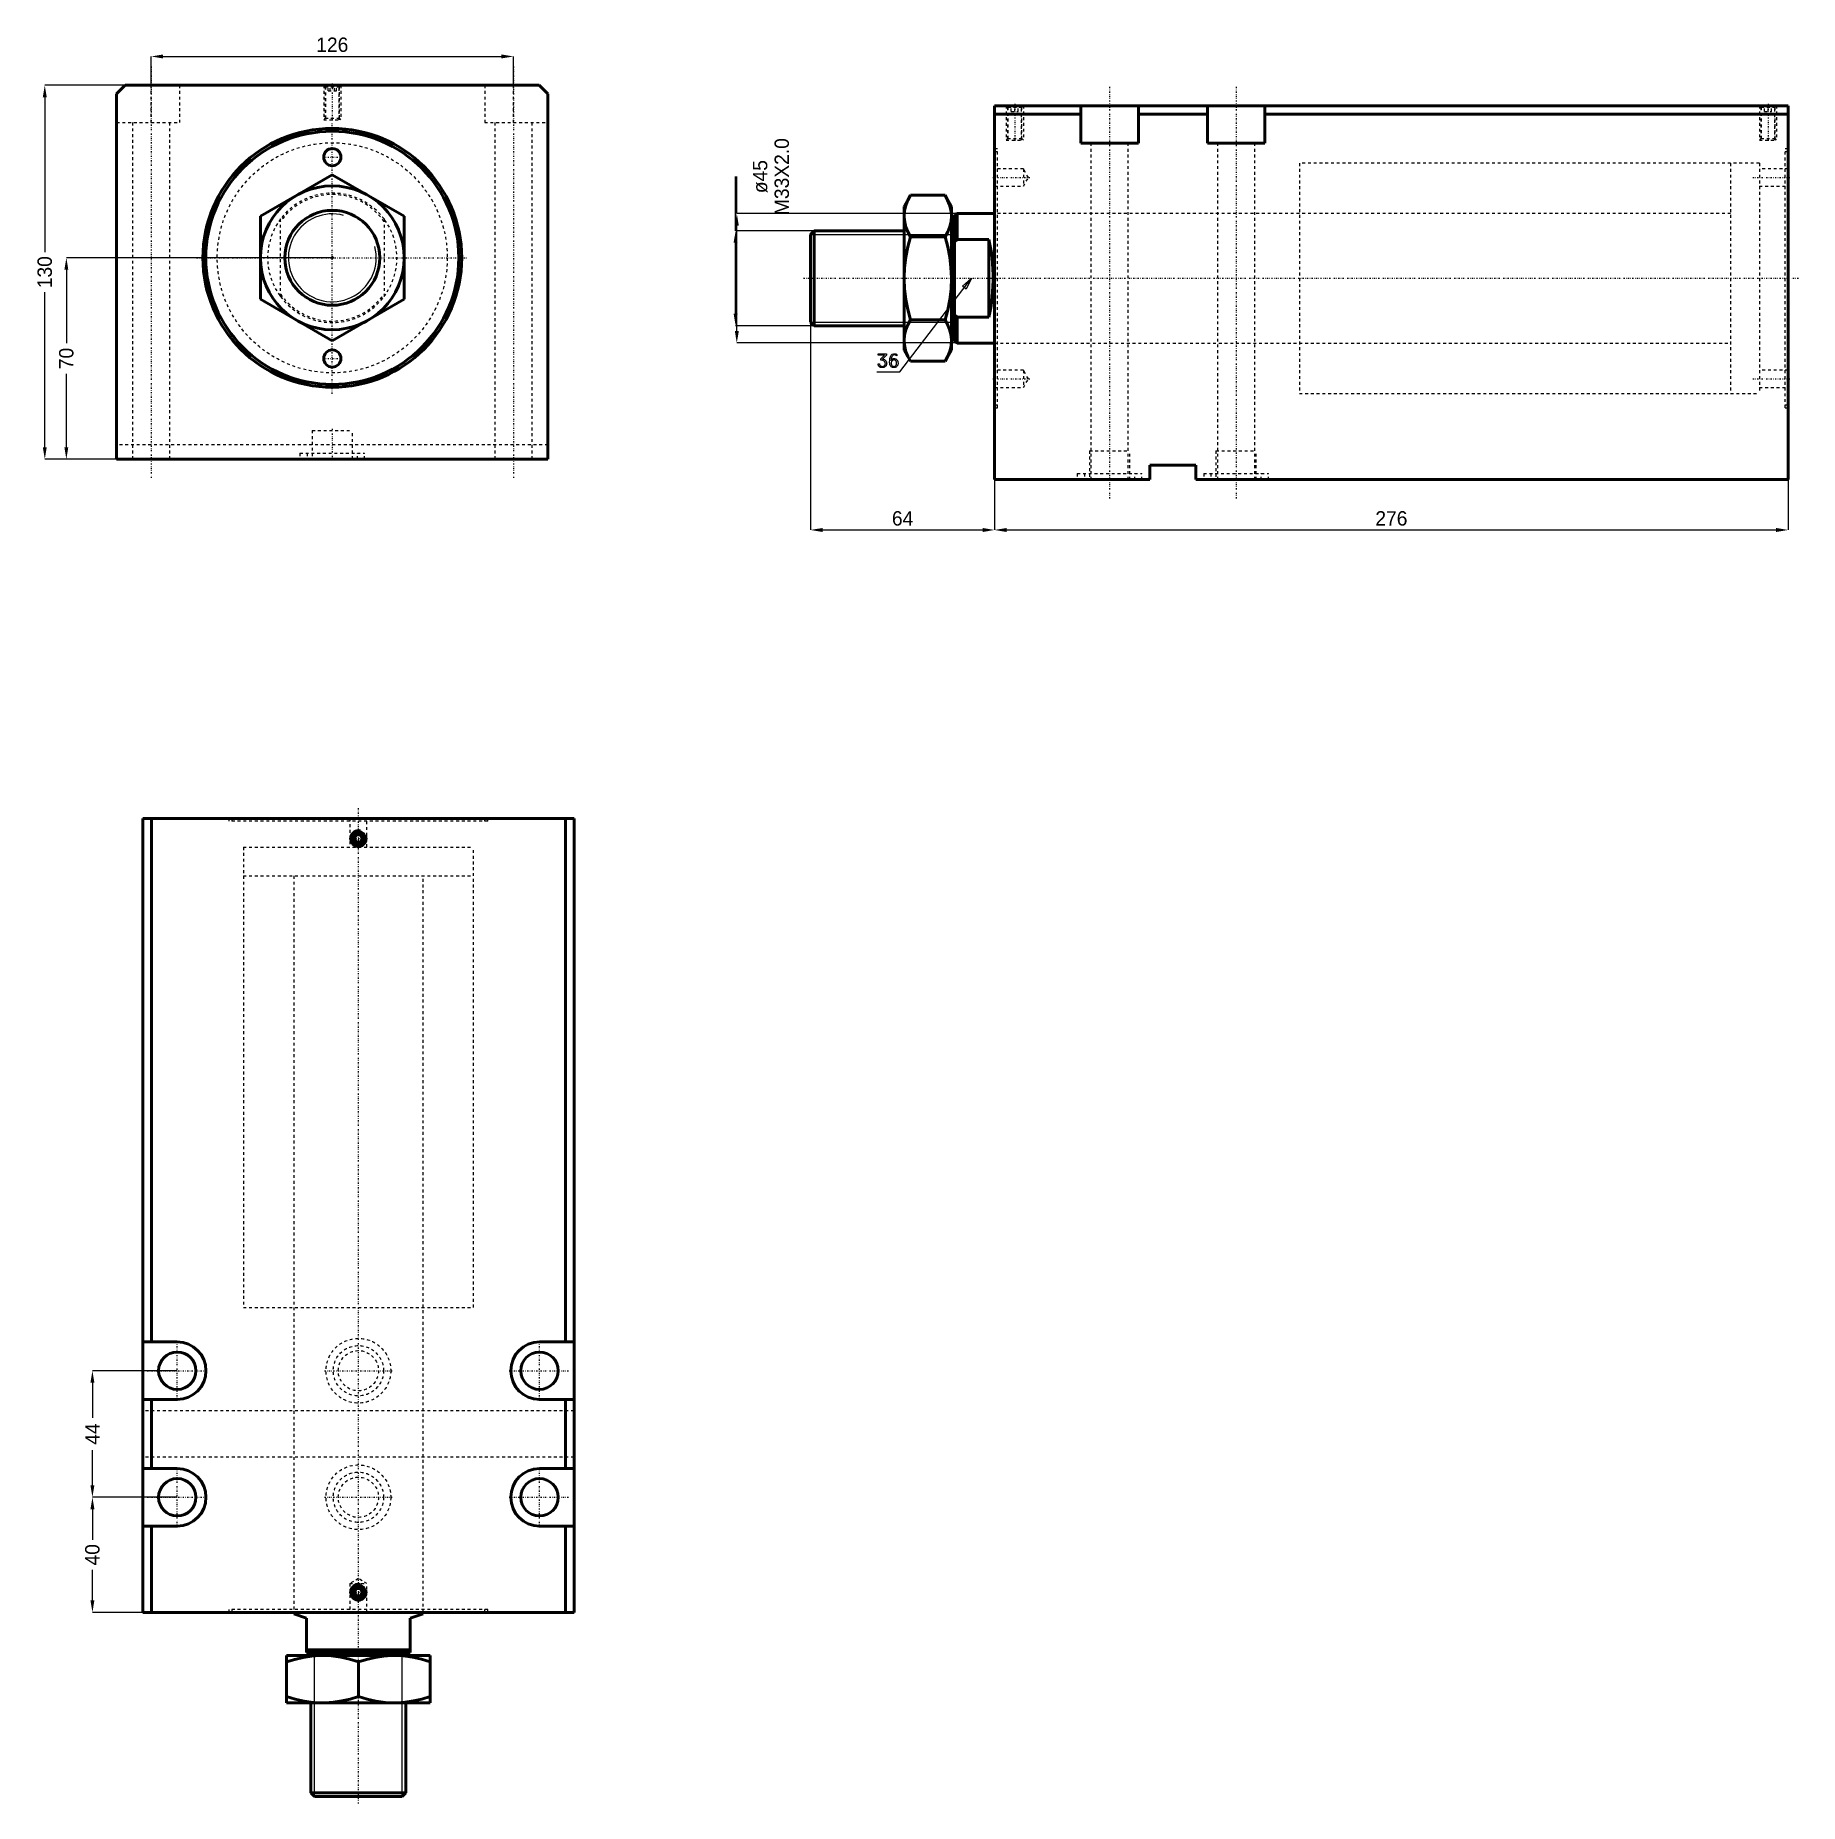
# Model space of a CAD drawing. Header units: millimetres. Extents: x -103 to 510, y -537 to 77.
import ezdxf

# ---------------------------------------------------------------- set-up
doc = ezdxf.new("R2010")
doc.units = ezdxf.units.MM
doc.linetypes.add('Center', pattern=[1.5, 0.45, -0.5, 0.05, -0.5])
doc.linetypes.add('Dashed', pattern=[2, 1, -1])
for name, color, linetype, lineweight in [('2d ConnectionPoints', 7, 'Continuous', 50), ('AM_0', 7, 'Continuous', 50), ('AM_5', 3, 'Continuous', 25), ('AM_7', 7, 'Center', 25), ('AM_9', 6, 'Dashed', 25)]:
    doc.layers.add(name, color=color, linetype=linetype, lineweight=lineweight)
doc.dimstyles.new('ISO-25', dxfattribs={"dimtxt": 2.5, "dimasz": 2.5, "dimexe": 1.25, "dimexo": 0.625, "dimtad": 1, "dimtxsty": 'Standard', "dimcen": 2.5, "dimadec": 0, "dimazin": 0, "dimtfac": 1, "dimtmove": 0, "dimatfit": 3, "dimfxl": 0, "dimarcsym": 0})

# ---------------------------------------------------------------- blocks, each defined once
blk = doc.blocks.new('1_JECX_MF_EXLA_80_150_0_rod__0_in_JECX_MF_160_EXLA_80_150_0__0')
at = {"layer": 'AM_0'}
for p, q in [((-25, 14.43), (0, 28.87)), ((0, 28.87), (25, 14.43)), ((-25, -14.43), (-25, 14.43)), ((25, 14.43), (25, -14.43)), ((0, -28.87), (-25, -14.43)), ((25, -14.43), (0, -28.87))]:
    blk.add_line(p, q, dxfattribs=at)
for radius in [25, 16.5]:
    blk.add_circle((0, 0), radius, dxfattribs=at)
at = {"layer": 'AM_5'}
blk.add_arc((0, 0), 15.27, 75, 15, dxfattribs=at)
at = {"layer": 'AM_9'}
for p, q in [((-18, -13.5), (-18, 13.5)), ((18, 13.5), (18, -13.5))]:
    blk.add_line(p, q, dxfattribs=at)
for points in [[(-18, 13.5), (-19.11, 11.88), (-20.07, 10.17), (-20.88, 8.38), (-21.53, 6.53), (-22.02, 4.63), (-22.34, 2.69), (-22.49, 0.73), (-22.47, -1.23), (-22.27, -3.18), (-21.91, -5.11), (-21.38, -7), (-20.69, -8.84), (-19.84, -10.61), (-18.84, -12.3), (-18, -13.5)], [(18, -13.5), (19.11, -11.88), (20.07, -10.17), (20.88, -8.38), (21.53, -6.53), (22.02, -4.63), (22.34, -2.69), (22.49, -0.73), (22.47, 1.23), (22.27, 3.18), (21.91, 5.11), (21.38, 7), (20.69, 8.84), (19.84, 10.61), (18.84, 12.3), (18, 13.5)]]:
    blk.add_lwpolyline(points, dxfattribs=at)
blk.add_circle((0, 0), 16.27, dxfattribs=at)
for radius, start, end in [(22.5, 36.8699, 143.1301), (22, 35.0968, 144.9032), (22, 215.0968, 324.9032), (22.5, 216.8699, 323.1301)]:
    blk.add_arc((0, 0), radius, start, end, dxfattribs=at)
blk = doc.blocks.new('2_JECX_MF_EXLA_80_150_0_body__0_in_JECX_MF_160_EXLA_80_150_0__0')
at = {"layer": 'AM_0'}
for p, q in [((-72, 60), (-75, 57)), ((-75, 57), (-75, -70)), ((72, 60), (-72, 60)), ((75, 57), (72, 60)), ((75, -70), (75, 57)), ((-75, -70), (75, -70))]:
    blk.add_line(p, q, dxfattribs=at)
for centre, radius in [((0, 0), 45), ((0, 0), 44), ((0, 35), 3), ((0, -35), 3)]:
    blk.add_circle(centre, radius, dxfattribs=at)
at = {"layer": 'AM_5', "linetype": 'Dashed'}
for p, q in [((-3, 60), (-3, 48)), ((3, 60), (3, 48))]:
    blk.add_line(p, q, dxfattribs=at)
at = {"layer": 'AM_7'}
for p, q in [((-63, 66.5), (-63, -76.5)), ((63, 66.5), (63, -76.5)), ((0, 60.6), (0, 47.4)), ((0, -47.25), (0, 47.25)), ((-3.15, 35), (3.15, 35)), ((-47.25, 0), (47.25, 0)), ((-3.15, -35), (3.15, -35)), ((0, -59.5), (0, -70.5))]:
    blk.add_line(p, q, dxfattribs=at)
at = {"layer": 'AM_9'}
for p, q in [((-63, 47), (-63, 60)), ((-53, 47), (-53, 60)), ((-3, 60), (-2.46, 59.46)), ((-2.46, 59.46), (-2.46, 48.54)), ((-2.46, 59.46), (2.46, 59.46)), ((-1.9, 60), (-2.4, 59.5)), ((-2.4, 59.5), (-2.4, 48)), ((-2.4, 59.5), (2.4, 59.5)), ((-1.44, 58), (-1.44, 60)), ((-1.44, 58), (1.44, 58)), ((-0.72, 58), (-0.72, 60)), ((0.72, 58), (0.72, 60)), ((1.44, 58), (1.44, 60)), ((2.4, 59.5), (1.9, 60)), ((2.4, 48), (2.4, 59.5)), ((2.46, 59.46), (3, 60)), ((2.46, 48.54), (2.46, 59.46)), ((53, 60), (53, 47)), ((63, 47), (63, 60)), ((-75, 47), (-53, 47)), ((-69.5, 47), (-69.5, -70)), ((-56.5, -70), (-56.5, 47)), ((-2.46, 48.54), (-3, 48)), ((-3, 48), (3, 48)), ((-2.46, 48.54), (2.46, 48.54)), ((3, 48), (2.46, 48.54)), ((53, 47), (75, 47)), ((56.5, 47), (56.5, -70)), ((69.5, -70), (69.5, 47)), ((-7, -60), (7, -60)), ((-7, -60), (-7, -70)), ((7, -70), (7, -60)), ((75, -65), (-75, -65)), ((-11.25, -67.9), (11.25, -67.9)), ((-11.25, -67.9), (-11.25, -70)), ((-8.75, -67.9), (-8.75, -70)), ((8.75, -70), (8.75, -67.9)), ((11.25, -70), (11.25, -67.9))]:
    blk.add_line(p, q, dxfattribs=at)
blk.add_circle((0, 0), 40, dxfattribs=at)
blk = doc.blocks.new('*D3')
at = {"layer": 'AM_5', "color": 0, "lineweight": -2}
for p, q in [((-63, 60), (-63, 70)), ((-58.83, 70), (58.83, 70)), ((63, 60), (63, 70))]:
    blk.add_line(p, q, dxfattribs=at)
at = {"layer": 'AM_5', "color": 0}
for points in [[(-58.83, 70.69), (-58.83, 69.31), (-63, 70)], [(58.83, 69.31), (58.83, 70.69), (63, 70)]]:
    blk.add_solid(points, dxfattribs=at)
at = {"layer": 'Defpoints', "color": 0}
for p in [(63, 70), (-63, 60), (63, 60)]:
    blk.add_point(p, dxfattribs=at)
at = {"layer": 'AM_5', "color": 0, "insert": (0, 74.05), "char_height": 5, "attachment_point": 5}
blk.add_mtext('126', dxfattribs=at)
blk = doc.blocks.new('*D4')
at = {"layer": 'AM_5', "color": 0, "lineweight": -2}
for p, q in [((-72, 60), (-100, 60)), ((-100, 55.83), (-100, 1.97)), ((-100, -65.83), (-100, -11.97)), ((-75, -70), (-100, -70))]:
    blk.add_line(p, q, dxfattribs=at)
at = {"layer": 'AM_5', "color": 0}
for points in [[(-99.31, 55.83), (-100.69, 55.83), (-100, 60)], [(-100.69, -65.83), (-99.31, -65.83), (-100, -70)]]:
    blk.add_solid(points, dxfattribs=at)
at = {"layer": 'Defpoints', "color": 0}
for p in [(-72, 60), (-100, -70), (-75, -70)]:
    blk.add_point(p, dxfattribs=at)
at = {"layer": 'AM_5', "color": 0, "insert": (-100, -5), "char_height": 5, "attachment_point": 5, "rotation": 90}
blk.add_mtext('130', dxfattribs=at)
blk = doc.blocks.new('*D5')
at = {"layer": 'AM_5', "color": 0, "lineweight": -2}
for p, q in [((0, 0), (-92.5, 0)), ((-92.5, -4.17), (-92.5, -29.72)), ((-92.5, -65.83), (-92.5, -40.28)), ((-75, -70), (-92.5, -70))]:
    blk.add_line(p, q, dxfattribs=at)
at = {"layer": 'AM_5', "color": 0}
for points in [[(-91.81, -4.17), (-93.19, -4.17), (-92.5, 0)], [(-93.19, -65.83), (-91.81, -65.83), (-92.5, -70)]]:
    blk.add_solid(points, dxfattribs=at)
at = {"layer": 'Defpoints', "color": 0}
for p in [(0, 0), (-92.5, -70), (-75, -70)]:
    blk.add_point(p, dxfattribs=at)
at = {"layer": 'AM_5', "color": 0, "insert": (-92.5, -35), "char_height": 5, "attachment_point": 5, "rotation": 90}
blk.add_mtext('70', dxfattribs=at)
blk = doc.blocks.new('1_JECX_MF_EXLA_80_150_0_rod__0_in_JECX_MF_160_EXLA_80_150_0__4')
at = {"layer": 'AM_0'}
for p, q in [((-22.5, 0), (-22.5, -0.54)), ((22.5, -0.54), (22.5, 0)), ((-18, -2), (-22.5, -0.54)), ((-18, -14), (-18, -2)), ((22.5, -0.54), (18, -2)), ((18, -2), (18, -14)), ((25, -15), (-25, -15)), ((-25, -31.5), (-25, -15)), ((-18, -13), (18, -13)), ((-18, -14), (18, -14)), ((-15.27, -14), (-16.27, -15)), ((0, -29.27), (0, -17.23)), ((16.27, -15), (15.27, -14)), ((25, -15), (25, -31.5)), ((25, -31.5), (-25, -31.5)), ((-16.5, -31.5), (-16.5, -62.77)), ((16.5, -62.77), (16.5, -31.5)), ((-16.5, -62.77), (16.5, -62.77)), ((-16.5, -62.77), (-15.27, -64)), ((-15.27, -64), (15.27, -64)), ((15.27, -64), (16.5, -62.77))]:
    blk.add_line(p, q, dxfattribs=at)
for points in [[(-12.5, -15), (-13.39, -15.01), (-16.31, -15.22), (-19.2, -15.68), (-22.12, -16.36), (-25, -17.23)], [(0, -17.23), (-3.04, -16.32), (-6.12, -15.61), (-9.3, -15.16), (-12.5, -15)], [(12.5, -15), (11.61, -15.01), (8.69, -15.22), (5.8, -15.68), (2.88, -16.36), (0, -17.23)], [(25, -17.23), (21.96, -16.32), (18.88, -15.61), (15.7, -15.16), (12.5, -15)], [(-25, -29.27), (-21.96, -30.18), (-18.88, -30.89), (-15.7, -31.34), (-12.5, -31.5)], [(-12.5, -31.5), (-11.61, -31.49), (-8.69, -31.28), (-5.8, -30.82), (-2.88, -30.14), (0, -29.27)], [(0, -29.27), (3.04, -30.18), (6.12, -30.89), (9.3, -31.34), (12.5, -31.5)], [(12.5, -31.5), (13.39, -31.49), (16.31, -31.28), (19.2, -30.82), (22.12, -30.14), (25, -29.27)]]:
    blk.add_lwpolyline(points, dxfattribs=at)
at = {"layer": 'AM_5'}
for p, q in [((-15.27, -64), (-15.27, -14)), ((15.27, -64), (15.27, -14))]:
    blk.add_line(p, q, dxfattribs=at)
at = {"layer": 'AM_7'}
blk.add_line((0, -66.5), (0, 280), dxfattribs=at)
at = {"layer": 'AM_9'}
for p, q in [((-40, 266), (40, 266)), ((-40, 266), (-40, 256)), ((40, 256), (40, 266)), ((-40, 256), (40, 256)), ((-22.5, 256), (-22.5, 0)), ((22.5, 0), (22.5, 256))]:
    blk.add_line(p, q, dxfattribs=at)
blk = doc.blocks.new('2_JECX_MF_EXLA_80_150_0_body__0_in_JECX_MF_160_EXLA_80_150_0__4')
at = {"layer": 'AM_0'}
for p, q in [((75, 276), (-75, 276)), ((-75, 276), (-75, 0)), ((-72, 276), (-72, 94)), ((72, 276), (72, 94)), ((75, 276), (75, 0)), ((-0.72, 270.25), (-1.44, 269)), ((-1.44, 269), (-0.72, 267.75)), ((0.72, 270.25), (-0.72, 270.25)), ((-0.72, 267.75), (0.72, 267.75)), ((1.44, 269), (0.72, 270.25)), ((0.72, 267.75), (1.44, 269)), ((-63, 94), (-75, 94)), ((75, 94), (63, 94)), ((-75, 74), (-63, 74)), ((-72, 74), (-72, 50)), ((63, 74), (75, 74)), ((72, 74), (72, 50)), ((-63, 50), (-75, 50)), ((75, 50), (63, 50)), ((-75, 30), (-63, 30)), ((-72, 30), (-72, 0)), ((63, 30), (75, 30)), ((72, 30), (72, 0)), ((-0.72, 8.25), (-1.44, 7)), ((-1.44, 7), (-0.72, 5.75)), ((0.72, 8.25), (-0.72, 8.25)), ((1.44, 7), (0.72, 8.25)), ((0.72, 5.75), (1.44, 7)), ((75, 0), (-75, 0)), ((-0.72, 5.75), (0.72, 5.75))]:
    blk.add_line(p, q, dxfattribs=at)
for centre, radius in [((0, 269), 2.46), ((0, 269), 2.4), ((0, 269), 1.9), ((-63, 84), 6.5), ((63, 84), 6.5), ((-63, 40), 6.5), ((63, 40), 6.5), ((0, 7), 2.46), ((0, 7), 2.4), ((0, 7), 1.9)]:
    blk.add_circle(centre, radius, dxfattribs=at)
for centre, start, end in [((-63, 84), 270, 90), ((63, 84), 90, 270), ((-63, 40), 270, 90), ((63, 40), 90, 270)]:
    blk.add_arc(centre, 10, start, end, dxfattribs=at)
at = {"layer": 'AM_5'}
for centre in [(0, 269), (0, 7)]:
    blk.add_arc(centre, 3, 75, 15, dxfattribs=at)
at = {"layer": 'AM_7'}
for p, q in [((-3.15, 269), (3.15, 269)), ((-63, 73.5), (-63, 94.5)), ((63, 73.5), (63, 94.5)), ((-73.5, 84), (-52.5, 84)), ((-11.81, 84), (11.81, 84)), ((52.5, 84), (73.5, 84)), ((-63, 29.5), (-63, 50.5)), ((63, 29.5), (63, 50.5)), ((-73.5, 40), (-52.5, 40)), ((-11.81, 40), (11.81, 40)), ((52.5, 40), (73.5, 40)), ((-3.15, 7), (3.15, 7))]:
    blk.add_line(p, q, dxfattribs=at)
at = {"layer": 'AM_9'}
for p, q in [((-45, 276), (-45, 275)), ((45, 275), (-45, 275)), ((-44, 276), (-44, 275)), ((-3, 276), (-3, 266)), ((3, 266), (3, 276)), ((44, 275), (44, 276)), ((45, 275), (45, 276)), ((-40, 266), (40, 266)), ((-40, 266), (-40, 106)), ((40, 106), (40, 266)), ((-40, 106), (40, 106)), ((-22.5, 106), (-22.5, 0)), ((22.5, 0), (22.5, 106)), ((75, 70), (-75, 70)), ((75, 54), (-75, 54)), ((0, 11.73), (-3, 10)), ((-3, 10), (-3, 0)), ((-3, 10), (3, 10)), ((3, 10), (0, 11.73)), ((3, 0), (3, 10)), ((45, 1), (-45, 1)), ((-45, 1), (-45, 0)), ((-44, 1), (-44, 0)), ((44, 0), (44, 1)), ((45, 0), (45, 1))]:
    blk.add_line(p, q, dxfattribs=at)
for centre, radius in [((0, 84), 11.25), ((0, 84), 8.75), ((0, 84), 7), ((0, 40), 11.25), ((0, 40), 8.75), ((0, 40), 7)]:
    blk.add_circle(centre, radius, dxfattribs=at)
blk = doc.blocks.new('*D11')
at = {"layer": 'AM_5', "color": 0, "lineweight": -2}
for p, q in [((-53.93, -386.88), (-83.43, -386.88)), ((-83.43, -391.05), (-83.43, -403.21)), ((-83.43, -426.71), (-83.43, -414.55)), ((-53.93, -430.88), (-83.43, -430.88))]:
    blk.add_line(p, q, dxfattribs=at)
at = {"layer": 'AM_5', "color": 0}
for points in [[(-84.12, -391.05), (-82.74, -391.05), (-83.43, -386.88)], [(-84.12, -426.71), (-82.74, -426.71), (-83.43, -430.88)]]:
    blk.add_solid(points, dxfattribs=at)
at = {"layer": 'Defpoints', "color": 0}
for p in [(-83.43, -386.88), (-53.93, -386.88), (-53.93, -430.88)]:
    blk.add_point(p, dxfattribs=at)
at = {"layer": 'AM_5', "color": 0, "insert": (-83.43, -408.88), "char_height": 5, "attachment_point": 5, "rotation": 90}
blk.add_mtext('44', dxfattribs=at)
blk = doc.blocks.new('*D12')
at = {"layer": 'AM_5', "color": 0, "lineweight": -2}
for p, q in [((-53.93, -430.88), (-83.43, -430.88)), ((-83.43, -435.05), (-83.43, -445.63)), ((-83.43, -466.71), (-83.43, -456.13)), ((-65.93, -470.88), (-83.43, -470.88))]:
    blk.add_line(p, q, dxfattribs=at)
at = {"layer": 'AM_5', "color": 0}
for points in [[(-84.12, -435.05), (-82.74, -435.05), (-83.43, -430.88)], [(-84.12, -466.71), (-82.74, -466.71), (-83.43, -470.88)]]:
    blk.add_solid(points, dxfattribs=at)
at = {"layer": 'Defpoints', "color": 0}
for p in [(-53.93, -430.88), (-83.43, -470.88), (-65.93, -470.88)]:
    blk.add_point(p, dxfattribs=at)
at = {"layer": 'AM_5', "color": 0, "insert": (-83.43, -450.88), "char_height": 5, "attachment_point": 5, "rotation": 90}
blk.add_mtext('40', dxfattribs=at)
blk = doc.blocks.new('1_JECX_MF_EXLA_80_150_0_rod__0_in_JECX_MF_160_EXLA_80_150_0__2')
at = {"layer": 'AM_0'}
for p, q in [((-29.27, 28.87), (-31.5, 25)), ((-31.5, 25), (-31.5, -25)), ((-29.27, 28.87), (-17.23, 28.87)), ((-15, 25), (-17.23, 28.87)), ((-15, 25), (-15, -25)), ((-13, 22.5), (-14, 22)), ((-14, 22), (-14, -22)), ((0, 22.5), (-13, 22.5)), ((-13, 22.5), (-13, 13.5)), ((-62.77, 16.5), (-64, 15.27)), ((-64, 15.27), (-64, -15.27)), ((-31.5, 16.5), (-62.77, 16.5)), ((-62.77, 16.5), (-62.77, -16.5)), ((-29.27, 14.43), (-17.23, 14.43)), ((-14, 15.27), (-15, 16.27)), ((-13, 13.5), (-14, 12.65)), ((-2, 13.5), (-13, 13.5)), ((-2, 13.5), (-2, -13.5)), ((-64, -15.27), (-62.77, -16.5)), ((-62.77, -16.5), (-31.5, -16.5)), ((-29.27, -14.43), (-17.23, -14.43)), ((-15, -16.27), (-14, -15.27)), ((-14, -12.65), (-13, -13.5)), ((-13, -13.5), (-2, -13.5)), ((-13, -13.5), (-13, -22.5)), ((-14, -22), (-13, -22.5)), ((-13, -22.5), (0, -22.5)), ((-31.5, -25), (-29.27, -28.87)), ((-29.27, -28.87), (-17.23, -28.87)), ((-17.23, -28.87), (-15, -25))]:
    blk.add_line(p, q, dxfattribs=at)
for points in [[(-29.27, 28.87), (-30.18, 27.11), (-30.89, 25.33), (-31.34, 23.5), (-31.5, 21.65)], [(-15, 21.65), (-15.01, 22.16), (-15.22, 23.85), (-15.68, 25.52), (-16.36, 27.21), (-17.23, 28.87)], [(-31.5, 21.65), (-31.49, 21.14), (-31.28, 19.45), (-30.82, 17.78), (-30.14, 16.1), (-29.27, 14.43)], [(-17.23, 14.43), (-16.32, 16.19), (-15.61, 17.97), (-15.16, 19.8), (-15, 21.65)], [(-29.27, 14.43), (-30.18, 10.92), (-30.89, 7.36), (-31.34, 3.69), (-31.5, 0)], [(-15, 0), (-15, 0.21), (-15.17, 3.78), (-15.61, 7.33), (-16.31, 10.9), (-17.23, 14.43)], [(-2, -13.5), (-1.64, -11.88), (-1.33, -10.17), (-1.06, -8.38), (-0.85, -6.53), (-0.69, -4.63), (-0.59, -2.69), (-0.54, -0.73), (-0.55, 1.23), (-0.61, 3.18), (-0.73, 5.11), (-0.9, 7), (-1.13, 8.84), (-1.4, 10.61), (-1.73, 12.3), (-2, 13.5)], [(-31.5, 0), (-31.5, -0.21), (-31.33, -3.78), (-30.89, -7.33), (-30.19, -10.9), (-29.27, -14.43)], [(-17.23, -14.43), (-16.32, -10.92), (-15.61, -7.36), (-15.16, -3.69), (-15, 0)], [(-29.27, -14.43), (-30.18, -16.19), (-30.89, -17.97), (-31.34, -19.8), (-31.5, -21.65)], [(-15, -21.65), (-15.01, -21.14), (-15.22, -19.45), (-15.68, -17.78), (-16.36, -16.1), (-17.23, -14.43)], [(-31.5, -21.65), (-31.49, -22.16), (-31.28, -23.85), (-30.82, -25.52), (-30.14, -27.21), (-29.27, -28.87)], [(-17.23, -28.87), (-16.32, -27.11), (-15.61, -25.33), (-15.16, -23.5), (-15, -21.65)]]:
    blk.add_lwpolyline(points, dxfattribs=at)
at = {"layer": 'AM_5'}
for p, q in [((-64, 15.27), (-14, 15.27)), ((-64, -15.27), (-14, -15.27))]:
    blk.add_line(p, q, dxfattribs=at)
at = {"layer": 'AM_7'}
blk.add_line((-66.5, 0), (280, 0), dxfattribs=at)
at = {"layer": 'AM_9'}
for p, q in [((266, 40), (256, 40)), ((256, 40), (256, -40)), ((266, 40), (266, -40)), ((256, 22.5), (0, 22.5)), ((0, -22.5), (256, -22.5)), ((256, -40), (266, -40))]:
    blk.add_line(p, q, dxfattribs=at)
blk = doc.blocks.new('2_JECX_MF_EXLA_80_150_0_body__0_in_JECX_MF_160_EXLA_80_150_0__2')
at = {"layer": 'AM_0'}
for p, q in [((0, -70), (0, 60)), ((276, 60), (0, 60)), ((30, 57), (0, 57)), ((30, 47), (30, 60)), ((50, 47), (50, 60)), ((74, 57), (50, 57)), ((74, 47), (74, 60)), ((94, 47), (94, 60)), ((276, 57), (94, 57)), ((276, -70), (276, 60)), ((30, 47), (50, 47)), ((74, 47), (94, 47)), ((54, -65), (54, -70)), ((70, -65), (54, -65)), ((70, -70), (70, -65)), ((54, -70), (0, -70)), ((276, -70), (70, -70))]:
    blk.add_line(p, q, dxfattribs=at)
at = {"layer": 'AM_5', "linetype": 'Dashed'}
for p, q in [((4, 60), (4, 48)), ((10, 60), (10, 48)), ((266, 60), (266, 48)), ((272, 60), (272, 48))]:
    blk.add_line(p, q, dxfattribs=at)
at = {"layer": 'AM_7'}
for p, q in [((40, 66.5), (40, -76.5)), ((84, 66.5), (84, -76.5)), ((7, 60.6), (7, 47.4)), ((269, 60.6), (269, 47.4)), ((-0.59, 35), (12.32, 35)), ((263.68, 35), (276.59, 35)), ((-0.59, -35), (12.32, -35)), ((263.68, -35), (276.59, -35))]:
    blk.add_line(p, q, dxfattribs=at)
at = {"layer": 'AM_9'}
for p, q in [((4, 60), (4.54, 59.46)), ((4.54, 59.46), (4.54, 48.54)), ((4.54, 59.46), (9.46, 59.46)), ((5.1, 60), (4.6, 59.5)), ((4.6, 59.5), (9.4, 59.5)), ((4.6, 59.5), (4.6, 48)), ((5.75, 58), (5.75, 60)), ((5.75, 58), (8.25, 58)), ((7, 58), (7, 60)), ((8.25, 58), (8.25, 60)), ((9.4, 59.5), (8.9, 60)), ((9.4, 48), (9.4, 59.5)), ((9.46, 59.46), (10, 60)), ((9.46, 48.54), (9.46, 59.46)), ((266, 60), (266.54, 59.46)), ((266.54, 59.46), (266.54, 48.54)), ((266.54, 59.46), (271.46, 59.46)), ((267.1, 60), (266.6, 59.5)), ((266.6, 59.5), (266.6, 48)), ((266.6, 59.5), (271.4, 59.5)), ((267.75, 58), (267.75, 60)), ((267.75, 58), (270.25, 58)), ((269, 58), (269, 60)), ((270.25, 58), (270.25, 60)), ((271.4, 59.5), (270.9, 60)), ((271.4, 48), (271.4, 59.5)), ((271.46, 59.46), (272, 60)), ((271.46, 48.54), (271.46, 59.46)), ((1, 45), (0, 45)), ((1, 44), (0, 44)), ((1, -45), (1, 45)), ((4.54, 48.54), (4, 48)), ((4, 48), (10, 48)), ((4.54, 48.54), (9.46, 48.54)), ((10, 48), (9.46, 48.54)), ((33.5, 47), (33.5, -70)), ((46.5, -70), (46.5, 47)), ((77.5, 47), (77.5, -70)), ((90.5, -70), (90.5, 47)), ((266.54, 48.54), (266, 48)), ((266, 48), (272, 48)), ((266.54, 48.54), (271.46, 48.54)), ((272, 48), (271.46, 48.54)), ((275, -45), (275, 45)), ((276, 45), (275, 45)), ((276, 44), (275, 44)), ((10, 38), (0, 38)), ((11.73, 35), (10, 38)), ((10, 38), (10, 32)), ((266, 40), (106, 40)), ((106, 40), (106, -40)), ((266, 40), (266, -40)), ((276, 38), (266, 38)), ((0, 32), (10, 32)), ((10, 32), (11.73, 35)), ((266, 32), (276, 32)), ((106, 22.5), (0, 22.5)), ((0, -22.5), (106, -22.5)), ((10, -32), (0, -32)), ((11.73, -35), (10, -32)), ((10, -32), (10, -38)), ((10, -38), (11.73, -35)), ((276, -32), (266, -32)), ((0, -38), (10, -38)), ((106, -40), (266, -40)), ((266, -38), (276, -38)), ((0, -44), (1, -44)), ((0, -45), (1, -45)), ((275, -44), (276, -44)), ((275, -45), (276, -45)), ((33, -60), (47, -60)), ((33, -60), (33, -70)), ((47, -70), (47, -60)), ((77, -60), (91, -60)), ((77, -60), (77, -70)), ((91, -70), (91, -60)), ((28.75, -67.9), (51.25, -67.9)), ((28.75, -67.9), (28.75, -70)), ((31.25, -67.9), (31.25, -70)), ((48.75, -70), (48.75, -67.9)), ((51.25, -70), (51.25, -67.9)), ((72.75, -67.9), (95.25, -67.9)), ((72.75, -67.9), (72.75, -70)), ((75.25, -67.9), (75.25, -70)), ((92.75, -70), (92.75, -67.9)), ((95.25, -70), (95.25, -67.9))]:
    blk.add_line(p, q, dxfattribs=at)
blk = doc.blocks.new('*D20')
at = {"layer": 'AM_5', "color": 0, "lineweight": -2}
for p, q in [((230.36, -77.11), (230.36, -94.61)), ((506.36, -77.11), (506.36, -94.61)), ((234.53, -94.61), (502.19, -94.61))]:
    blk.add_line(p, q, dxfattribs=at)
at = {"layer": 'AM_5', "color": 0}
for points in [[(234.53, -93.92), (234.53, -95.31), (230.36, -94.61)], [(502.19, -93.92), (502.19, -95.31), (506.36, -94.61)]]:
    blk.add_solid(points, dxfattribs=at)
at = {"layer": 'Defpoints', "color": 0}
for p in [(230.36, -77.11), (506.36, -77.11), (506.36, -94.61)]:
    blk.add_point(p, dxfattribs=at)
at = {"layer": 'AM_5', "color": 0, "insert": (368.36, -90.61), "char_height": 5, "attachment_point": 5}
blk.add_mtext('276', dxfattribs=at)
blk = doc.blocks.new('*D21')
at = {"layer": 'AM_5', "color": 0, "lineweight": -2}
for p, q in [((166.36, -7.11), (166.36, -94.61)), ((230.36, -77.11), (230.36, -94.61)), ((170.53, -94.61), (226.19, -94.61))]:
    blk.add_line(p, q, dxfattribs=at)
at = {"layer": 'AM_5', "color": 0}
for points in [[(170.53, -93.92), (170.53, -95.31), (166.36, -94.61)], [(226.19, -93.92), (226.19, -95.31), (230.36, -94.61)]]:
    blk.add_solid(points, dxfattribs=at)
at = {"layer": 'Defpoints', "color": 0}
for p in [(166.36, -7.11), (230.36, -77.11), (230.36, -94.61)]:
    blk.add_point(p, dxfattribs=at)
at = {"layer": 'AM_5', "color": 0, "insert": (198.36, -90.61), "char_height": 5, "attachment_point": 5}
blk.add_mtext('64', dxfattribs=at)
blk = doc.blocks.new('*D22')
at = {"layer": 'AM_5', "color": 0, "lineweight": -2}
for p, q in [((140.69, 15.39), (140.69, 28.22)), ((217.36, 15.39), (140.69, 15.39)), ((140.69, -25.45), (140.69, 11.22)), ((217.36, -29.61), (140.69, -29.61))]:
    blk.add_line(p, q, dxfattribs=at)
at = {"layer": 'AM_5', "color": 0}
for points in [[(140, 11.22), (141.39, 11.22), (140.69, 15.39)], [(140, -25.45), (141.39, -25.45), (140.69, -29.61)]]:
    blk.add_solid(points, dxfattribs=at)
at = {"layer": 'Defpoints', "color": 0}
for p in [(140.69, 15.39), (217.36, 15.39), (217.36, -29.61)]:
    blk.add_point(p, dxfattribs=at)
at = {"layer": 'AM_5', "color": 0, "insert": (148.86, 28.22), "char_height": 5, "attachment_point": 5, "rotation": 90}
blk.add_mtext('ø45', dxfattribs=at)
blk = doc.blocks.new('*D23')
at = {"layer": 'AM_5', "color": 0, "lineweight": -2}
for p, q in [((140.28, 9.39), (140.28, 28.22)), ((167.59, 9.39), (140.28, 9.39)), ((140.28, -19.45), (140.28, 5.22)), ((167.36, -23.61), (140.28, -23.61))]:
    blk.add_line(p, q, dxfattribs=at)
at = {"layer": 'AM_5', "color": 0}
for points in [[(139.58, 5.22), (140.97, 5.22), (140.28, 9.39)], [(139.58, -19.45), (140.97, -19.45), (140.28, -23.61)]]:
    blk.add_solid(points, dxfattribs=at)
at = {"layer": 'Defpoints', "color": 0}
for p in [(140.28, 9.39), (167.59, 9.39), (167.36, -23.61)]:
    blk.add_point(p, dxfattribs=at)
at = {"layer": 'AM_5', "color": 0, "insert": (156.36, 28.22), "char_height": 5, "attachment_point": 5, "rotation": 90}
blk.add_mtext('M33X2.0', dxfattribs=at)

msp = doc.modelspace()

# ---------------------------------------------------------------- linework, layer by layer
at = {"layer": '2d ConnectionPoints'}
for p in [(0, 0), (230.359, -7.112), (9.07, -470.88)]:
    msp.add_point(p, dxfattribs=at)
at = {"layer": 'AM_5'}
for p, q in [((197.359, -39.612), (222.359, -7.112)), ((189.359, -39.612), (197.359, -39.612))]:
    msp.add_line(p, q, dxfattribs=at)
for points in [[(222.359, -7.112), (220.479, -10.923), (219.158, -9.906), (222.359, -7.112)], [(190.292, -36.805), (190.292, -36.805), (190.298, -36.916), (190.327, -37.07), (190.327, -37.07), (190.38, -37.212), (190.43, -37.299), (190.43, -37.299), (190.489, -37.38), (190.591, -37.486), (190.591, -37.486), (190.71, -37.575), (190.799, -37.624), (190.799, -37.624), (190.893, -37.665), (191.038, -37.71), (191.038, -37.71), (191.189, -37.734), (191.293, -37.738), (191.293, -37.738), (191.403, -37.734), (191.564, -37.709), (191.564, -37.709), (191.717, -37.664), (191.816, -37.623), (191.816, -37.623), (191.91, -37.573), (192.036, -37.483), (192.036, -37.483), (192.144, -37.376), (192.206, -37.295), (192.206, -37.295), (192.259, -37.207), (192.316, -37.066), (192.316, -37.066), (192.347, -36.913), (192.353, -36.805), (192.353, -36.805), (192.344, -36.652), (192.301, -36.439), (192.301, -36.439), (192.221, -36.249), (192.148, -36.134), (192.148, -36.134), (192.06, -36.03), (191.905, -35.894), (191.905, -35.894), (191.723, -35.782), (191.587, -35.722), (191.587, -35.722), (191.441, -35.672), (191.207, -35.618), (191.207, -35.618), (190.956, -35.589), (190.78, -35.583), (190.78, -35.128), (192.099, -33.835), (189.896, -33.835), (189.896, -33.399), (192.717, -33.399), (192.717, -33.854), (191.368, -35.187), (191.368, -35.187), (191.662, -35.255), (192.037, -35.402), (192.037, -35.402), (192.332, -35.603), (192.484, -35.767), (192.484, -35.767), (192.605, -35.95), (192.736, -36.247), (192.736, -36.247), (192.807, -36.573), (192.821, -36.805), (192.821, -36.805), (192.811, -36.974), (192.764, -37.208), (192.764, -37.208), (192.675, -37.421), (192.593, -37.551), (192.593, -37.551), (192.497, -37.671), (192.333, -37.826), (192.333, -37.826), (192.145, -37.954), (192.006, -38.024), (192.006, -38.024), (191.861, -38.082), (191.639, -38.144), (191.639, -38.144), (191.41, -38.177), (191.254, -38.183), (191.254, -38.183), (191.103, -38.177), (190.883, -38.144), (190.883, -38.144), (190.673, -38.083), (190.537, -38.026), (190.537, -38.026), (190.409, -37.957), (190.237, -37.83), (190.237, -37.83), (190.088, -37.675), (190.001, -37.556), (190.001, -37.556), (189.928, -37.426), (189.849, -37.213), (189.849, -37.213), (189.806, -36.976), (189.798, -36.805), (190.292, -36.805)], [(195.326, -38.151), (195.326, -38.151), (195.105, -38.141), (194.812, -38.087), (194.812, -38.087), (194.564, -37.988), (194.424, -37.896), (194.424, -37.896), (194.301, -37.786), (194.147, -37.594), (194.147, -37.594), (194.029, -37.369), (193.97, -37.2), (193.97, -37.2), (193.925, -37.017), (193.875, -36.714), (193.875, -36.714), (193.849, -36.378), (193.844, -36.136), (193.844, -36.136), (193.859, -35.638), (193.941, -34.976), (193.941, -34.976), (194.094, -34.414), (194.235, -34.095), (194.235, -34.095), (194.41, -33.828), (194.739, -33.539), (194.739, -33.539), (195.15, -33.384), (195.469, -33.354), (195.469, -33.354), (195.622, -33.359), (195.832, -33.382), (195.832, -33.382), (196.018, -33.427), (196.128, -33.468), (196.128, -33.468), (196.231, -33.516), (196.374, -33.6), (196.374, -33.6), (196.506, -33.698), (196.587, -33.77), (196.229, -34.062), (196.229, -34.062), (196.183, -34.009), (196.1, -33.937), (196.1, -33.937), (196.002, -33.875), (195.928, -33.84), (195.928, -33.84), (195.848, -33.81), (195.717, -33.778), (195.717, -33.778), (195.572, -33.76), (195.469, -33.757), (195.469, -33.757), (195.304, -33.77), (195.086, -33.837), (195.086, -33.837), (194.902, -33.961), (194.797, -34.075), (194.797, -34.075), (194.707, -34.207), (194.593, -34.42), (194.593, -34.42), (194.507, -34.653), (194.464, -34.818), (194.464, -34.818), (194.43, -34.991), (194.387, -35.264), (194.387, -35.264), (194.354, -35.552), (194.338, -35.752), (194.338, -35.752), (194.41, -35.613), (194.533, -35.43), (194.533, -35.43), (194.672, -35.278), (194.775, -35.195), (194.775, -35.195), (194.884, -35.127), (195.061, -35.053), (195.061, -35.053), (195.254, -35.013), (195.391, -35.005), (195.391, -35.005), (195.552, -35.014), (195.779, -35.061), (195.779, -35.061), (195.989, -35.15), (196.119, -35.231), (196.119, -35.231), (196.239, -35.327), (196.398, -35.494), (196.398, -35.494), (196.53, -35.687), (196.604, -35.83), (196.604, -35.83), (196.666, -35.982), (196.732, -36.217), (196.732, -36.217), (196.768, -36.462), (196.775, -36.63), (196.775, -36.63), (196.768, -36.805), (196.728, -37.053), (196.728, -37.053), (196.655, -37.282), (196.588, -37.425), (196.588, -37.425), (196.508, -37.557), (196.365, -37.732), (196.365, -37.732), (196.197, -37.879), (196.07, -37.961), (196.07, -37.961), (195.934, -38.029), (195.718, -38.103), (195.718, -38.103), (195.487, -38.143), (195.326, -38.151)], [(195.332, -37.741), (195.332, -37.741), (195.449, -37.736), (195.611, -37.706), (195.611, -37.706), (195.756, -37.65), (195.844, -37.598), (195.844, -37.598), (195.924, -37.537), (196.028, -37.427), (196.028, -37.427), (196.114, -37.298), (196.161, -37.2), (196.161, -37.2), (196.199, -37.095), (196.241, -36.925), (196.241, -36.925), (196.264, -36.741), (196.268, -36.61), (196.268, -36.61), (196.264, -36.488), (196.243, -36.314), (196.243, -36.314), (196.204, -36.151), (196.167, -36.048), (196.167, -36.048), (196.123, -35.952), (196.041, -35.824), (196.041, -35.824), (195.942, -35.714), (195.865, -35.652), (195.865, -35.652), (195.781, -35.599), (195.641, -35.542), (195.641, -35.542), (195.484, -35.511), (195.371, -35.505), (195.371, -35.505), (195.253, -35.512), (195.089, -35.544), (195.089, -35.544), (194.938, -35.605), (194.846, -35.661), (194.846, -35.661), (194.761, -35.728), (194.649, -35.846), (194.649, -35.846), (194.555, -35.983), (194.503, -36.086), (194.503, -36.086), (194.46, -36.196), (194.413, -36.37), (194.413, -36.37), (194.388, -36.557), (194.383, -36.688), (194.383, -36.688), (194.387, -36.808), (194.411, -36.977), (194.411, -36.977), (194.454, -37.135), (194.494, -37.233), (194.494, -37.233), (194.542, -37.324), (194.63, -37.446), (194.63, -37.446), (194.736, -37.548), (194.817, -37.607), (194.817, -37.607), (194.906, -37.655), (195.052, -37.708), (195.052, -37.708), (195.215, -37.736), (195.332, -37.741)]]:
    msp.add_lwpolyline(points, dxfattribs=at)

# ---------------------------------------------------------------- block references
for name, p in [('2_JECX_MF_EXLA_80_150_0_body__0_in_JECX_MF_160_EXLA_80_150_0__0', (0, 0)), ('2_JECX_MF_EXLA_80_150_0_body__0_in_JECX_MF_160_EXLA_80_150_0__2', (230.359, -7.112)), ('1_JECX_MF_EXLA_80_150_0_rod__0_in_JECX_MF_160_EXLA_80_150_0__2', (230.359, -7.112)), ('1_JECX_MF_EXLA_80_150_0_rod__0_in_JECX_MF_160_EXLA_80_150_0__0', (0, 0)), ('2_JECX_MF_EXLA_80_150_0_body__0_in_JECX_MF_160_EXLA_80_150_0__4', (9.07, -470.88)), ('1_JECX_MF_EXLA_80_150_0_rod__0_in_JECX_MF_160_EXLA_80_150_0__4', (9.07, -470.88))]:
    msp.add_blockref(name, p)

# ---------------------------------------------------------------- dimensions: what is measured, and where the dimension line sits
for base, p1, p2, text, picture, middle in [((63, 70), (-63, 60), (63, 60), '126', '*D3', (0, 70)), ((230.359, -94.612), (166.359, -7.112), (230.359, -77.112), '64', '*D21', (198.359, -94.612)), ((506.359, -94.612), (230.359, -77.112), (506.359, -77.112), '276', '*D20', (368.359, -94.612))]:
    dim = msp.add_linear_dim(base=base, p1=p1, p2=p2, text=text, dimstyle='ISO-25', override={"dimtxt": 5, "dimasz": 4.166667, "dimexe": 0, "dimexo": 0, "dimgap": 1.5}, dxfattribs=at)
    dim.commit()
    dim.dimension.update_dxf_attribs({"geometry": picture, "text_midpoint": middle, "dimtype": 160})
for base, p1, p2, text, picture, middle in [((-100, -70), (-72, 60), (-75, -70), '130', '*D4', (-100, -5)), ((140.276, 9.388), (167.359, -23.612), (167.586, 9.388), 'M33X2.0', '*D23', (156.359, 28.221)), ((140.693, 15.388), (217.359, -29.612), (217.359, 15.388), 'ø45', '*D22', (148.859, 28.221)), ((-92.5, -70), (0, 0), (-75, -70), '70', '*D5', (-92.5, -35)), ((-83.43, -386.88), (-53.93, -430.88), (-53.93, -386.88), '44', '*D11', (-83.43, -408.88)), ((-83.43, -470.88), (-53.93, -430.88), (-65.93, -470.88), '40', '*D12', (-83.43, -450.88))]:
    dim = msp.add_linear_dim(base=base, p1=p1, p2=p2, angle=90, text=text, dimstyle='ISO-25', override={"dimtxt": 5, "dimasz": 4.166667, "dimexe": 0, "dimexo": 0, "dimgap": 1.5}, dxfattribs=at)
    dim.commit()
    dim.dimension.update_dxf_attribs({"geometry": picture, "text_midpoint": middle, "dimtype": 160, "text_rotation": 90})

doc.saveas('drawing.dxf')
